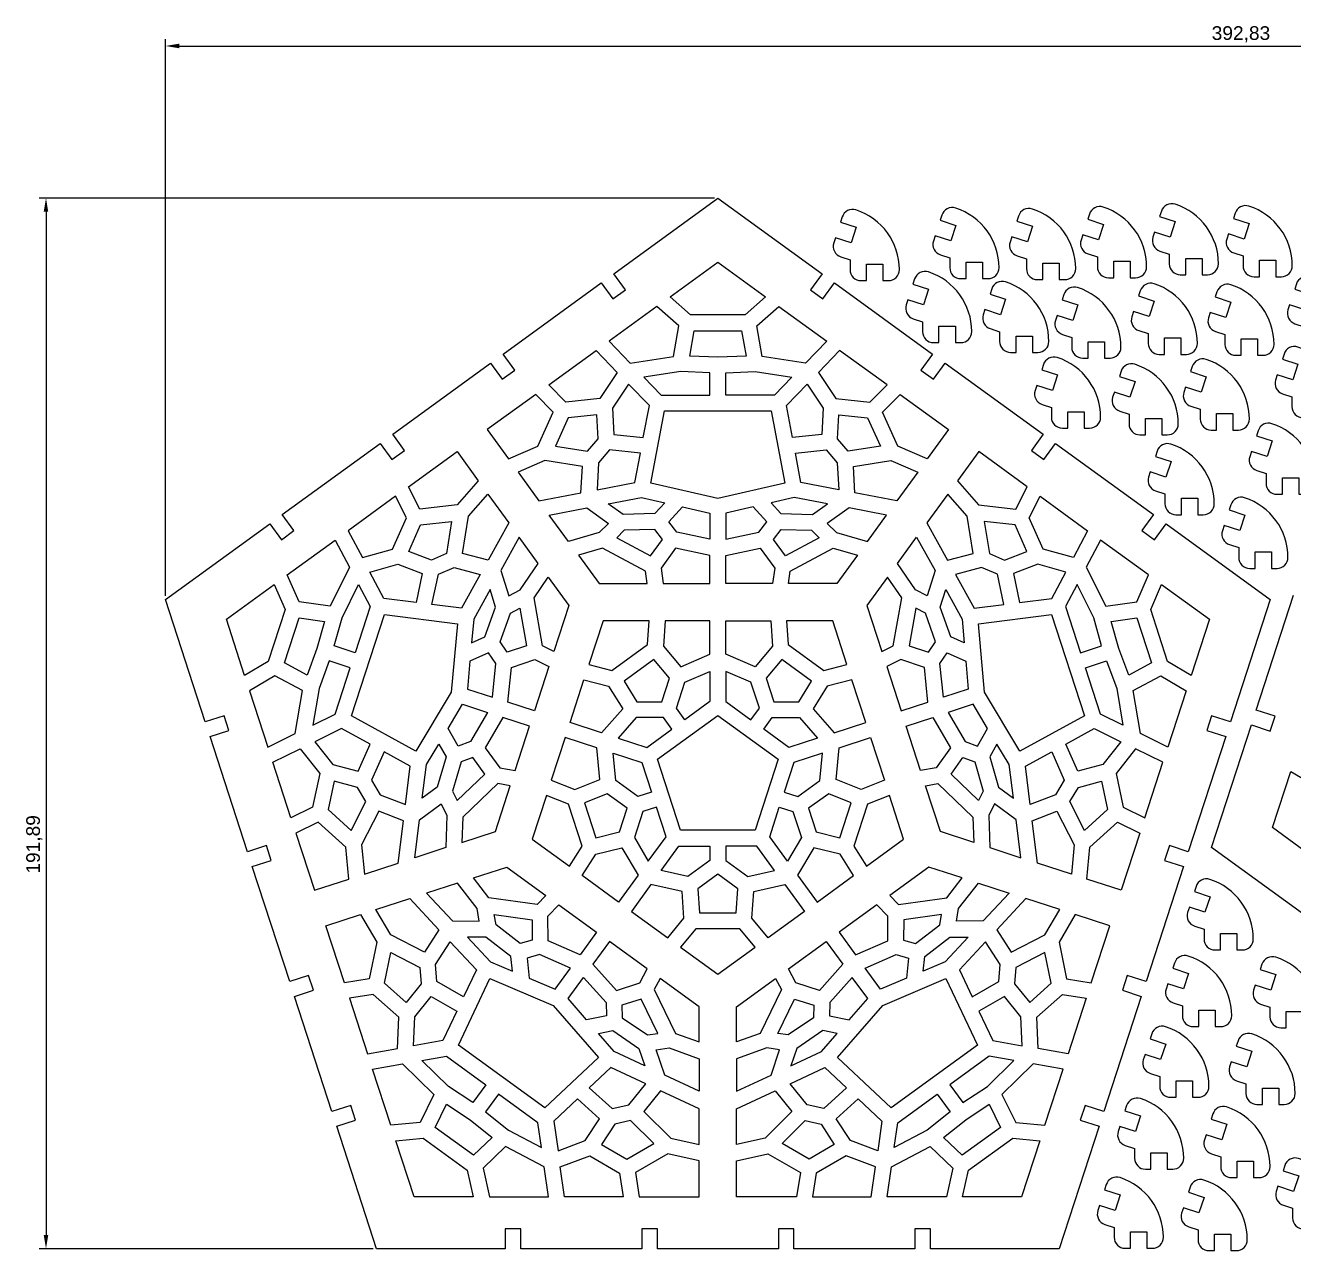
# Model space of a CAD drawing. Header units: millimetres. Extents: x 34 to 453, y 30 to 255.
# Drawn here: x 34.2 to 265.9, y 30.7 to 254.5 of the extents above; entities that cross this region are included whole.
import ezdxf

# ---------------------------------------------------------------- set-up
doc = ezdxf.new("R2010")
doc.units = ezdxf.units.MM
doc.layers.get('Defpoints').update_dxf_attribs({"color": 2})
for name, color, linetype in [('aussen', 1, 'Continuous'), ('bemassung', 5, 'Continuous'), ('innen', 7, 'Continuous'), ('kleinteile', 3, 'Continuous')]:
    doc.layers.add(name, color=color, linetype=linetype)
doc.styles.get("Standard").update_dxf_attribs({"font": 'arial.ttf'})
doc.dimstyles.new('ISO-25', dxfattribs={"dimtxt": 2.5, "dimasz": 2.5, "dimexe": 1.25, "dimexo": 0.625, "dimtad": 1, "dimtxsty": 'Standard', "dimcen": 2.5, "dimadec": 0, "dimazin": 0, "dimtfac": 1, "dimtmove": 0, "dimatfit": 3, "dimfxl": 1, "dimarcsym": 0})

# ---------------------------------------------------------------- blocks, each defined once
blk = doc.blocks.new('*D8')
at = {"layer": 'bemassung', "color": 0, "lineweight": -2}
for p, q in [((59.82, 150.28), (59.82, 251.98)), ((62.32, 250.73), (450.15, 250.73)), ((452.65, 104.98), (452.65, 251.98))]:
    blk.add_line(p, q, dxfattribs=at)
at = {"layer": 'bemassung', "color": 0}
for points in [[(62.32, 251.15), (62.32, 250.32), (59.82, 250.73)], [(450.15, 250.32), (450.15, 251.15), (452.65, 250.73)]]:
    blk.add_solid(points, dxfattribs=at)
at = {"layer": 'Defpoints', "color": 0}
for p in [(452.65, 250.73), (59.82, 149.65), (452.65, 104.35)]:
    blk.add_point(p, dxfattribs=at)
at = {"layer": 'bemassung', "color": 0, "insert": (256.23, 252.86), "char_height": 2.5, "attachment_point": 5}
blk.add_mtext('392,83', dxfattribs=at)
blk = doc.blocks.new('*D9')
at = {"layer": 'bemassung', "color": 0, "lineweight": -2}
for p, q in [((160.08, 222.95), (36.75, 222.95)), ((38, 220.45), (38, 33.56)), ((97.73, 31.06), (36.75, 31.06))]:
    blk.add_line(p, q, dxfattribs=at)
at = {"layer": 'bemassung', "color": 0}
for points in [[(38.41, 220.45), (37.58, 220.45), (38, 222.95)], [(37.58, 33.56), (38.41, 33.56), (38, 31.06)]]:
    blk.add_solid(points, dxfattribs=at)
at = {"layer": 'Defpoints', "color": 0}
for p in [(160.7, 222.95), (38, 31.06), (98.35, 31.06)]:
    blk.add_point(p, dxfattribs=at)
at = {"layer": 'bemassung', "color": 0, "insert": (35.87, 104.91), "char_height": 2.5, "attachment_point": 5, "rotation": 90}
blk.add_mtext('191,89', dxfattribs=at)

msp = doc.modelspace()

# ---------------------------------------------------------------- linework, layer by layer
at = {"layer": 'aussen'}
for p, q in [((141.673, 209.125), (160.702, 222.951)), ((160.702, 222.951), (179.732, 209.125)), ((143.803, 206.193), (141.673, 209.125)), ((179.732, 209.125), (177.602, 206.193)), ((121.496, 194.466), (139.379, 207.459)), ((139.379, 207.459), (141.509, 204.526)), ((141.509, 204.526), (143.803, 206.193)), ((177.602, 206.193), (179.896, 204.526)), ((179.896, 204.526), (182.026, 207.459)), ((182.026, 207.459), (199.909, 194.466)), ((101.319, 179.807), (119.202, 192.799)), ((119.202, 192.799), (121.332, 189.867)), ((123.626, 191.533), (121.496, 194.466)), ((199.909, 194.466), (197.779, 191.533)), ((200.072, 189.867), (202.203, 192.799)), ((202.203, 192.799), (220.086, 179.807)), ((121.332, 189.867), (123.626, 191.533)), ((197.779, 191.533), (200.072, 189.867)), ((103.45, 176.874), (101.319, 179.807)), ((220.086, 179.807), (217.955, 176.874)), ((81.142, 165.147), (99.025, 178.14)), ((99.025, 178.14), (101.156, 175.207)), ((101.156, 175.207), (103.45, 176.874)), ((217.955, 176.874), (220.249, 175.207)), ((220.249, 175.207), (222.38, 178.14)), ((222.38, 178.14), (240.263, 165.147)), ((83.273, 162.215), (81.142, 165.147)), ((240.263, 165.147), (238.132, 162.215)), ((59.818, 149.654), (78.848, 163.481)), ((78.848, 163.481), (80.979, 160.548)), ((80.979, 160.548), (83.273, 162.215)), ((238.132, 162.215), (240.426, 160.548)), ((240.426, 160.548), (242.557, 163.481)), ((242.557, 163.481), (261.587, 149.654)), ((67.087, 127.284), (59.818, 149.654)), ((261.587, 149.654), (254.318, 127.284)), ((259.021, 129.422), (265.852, 150.445)), ((70.534, 128.404), (67.087, 127.284)), ((71.411, 125.707), (70.534, 128.404)), ((250.871, 128.404), (249.994, 125.707)), ((254.318, 127.284), (250.871, 128.404)), ((262.469, 128.302), (259.021, 129.422)), ((261.593, 125.605), (262.469, 128.302)), ((67.963, 124.587), (71.411, 125.707)), ((249.994, 125.707), (253.442, 124.587)), ((250.876, 104.355), (258.145, 126.726)), ((258.145, 126.726), (261.593, 125.605)), ((74.794, 103.564), (67.963, 124.587)), ((253.442, 124.587), (246.611, 103.564)), ((78.241, 104.684), (74.794, 103.564)), ((79.117, 101.988), (78.241, 104.684)), ((243.164, 104.684), (242.287, 101.988)), ((246.611, 103.564), (243.164, 104.684)), ((269.906, 90.529), (250.876, 104.355)), ((75.67, 100.867), (79.117, 101.988)), ((242.287, 101.988), (245.735, 100.867)), ((82.501, 79.845), (75.67, 100.867)), ((245.735, 100.867), (238.904, 79.845)), ((85.948, 80.965), (82.501, 79.845)), ((86.824, 78.268), (85.948, 80.965)), ((235.457, 80.965), (234.581, 78.268)), ((238.904, 79.845), (235.457, 80.965)), ((83.377, 77.148), (86.824, 78.268)), ((90.207, 56.125), (83.377, 77.148)), ((238.028, 77.148), (231.197, 56.125)), ((234.581, 78.268), (238.028, 77.148)), ((93.655, 57.246), (90.207, 56.125)), ((94.531, 54.549), (93.655, 57.246)), ((227.75, 57.246), (226.874, 54.549)), ((231.197, 56.125), (227.75, 57.246)), ((91.084, 53.429), (94.531, 54.549)), ((98.352, 31.058), (91.084, 53.429)), ((230.321, 53.429), (223.052, 31.058)), ((226.874, 54.549), (230.321, 53.429)), ((121.875, 34.683), (121.875, 31.058)), ((124.71, 34.683), (121.875, 34.683)), ((124.71, 31.058), (124.71, 34.683)), ((146.815, 34.683), (146.815, 31.058)), ((149.65, 34.683), (146.815, 34.683)), ((149.65, 31.058), (149.65, 34.683)), ((171.755, 34.683), (171.755, 31.058)), ((174.59, 34.683), (171.755, 34.683)), ((174.59, 31.058), (174.59, 34.683)), ((196.695, 34.683), (196.695, 31.058)), ((199.53, 34.683), (196.695, 34.683)), ((199.53, 31.058), (199.53, 34.683)), ((121.875, 31.058), (98.352, 31.058)), ((146.815, 31.058), (124.71, 31.058)), ((171.755, 31.058), (149.65, 31.058)), ((196.695, 31.058), (174.59, 31.058)), ((223.052, 31.058), (199.53, 31.058))]:
    msp.add_line(p, q, dxfattribs=at)
at = {"layer": 'innen'}
for points in [[(155.711, 201.611), (151.976, 204.923), (160.702, 211.263), (169.429, 204.923), (165.694, 201.611)], [(144.714, 192.82), (152.593, 193.992), (153.591, 199.615), (149.574, 203.178), (140.831, 196.825)], [(176.691, 192.82), (168.812, 193.992), (167.814, 199.615), (171.831, 203.178), (180.574, 196.825)], [(155.555, 194.089), (156.376, 198.711), (165.029, 198.711), (165.85, 194.089), (160.702, 193.868)], [(139.166, 186.34), (132.922, 185.703), (129.812, 188.82), (138.461, 195.104), (142.337, 191.106)], [(182.239, 186.34), (188.483, 185.703), (191.593, 188.82), (182.944, 195.104), (179.068, 191.106)], [(159.252, 191.028), (153.914, 191.257), (147.199, 190.258), (150.37, 186.987), (159.252, 186.987)], [(162.152, 191.028), (167.49, 191.257), (174.206, 190.258), (171.034, 186.987), (162.152, 186.987)], [(148.192, 185.068), (144.402, 188.976), (141.467, 184.564), (141.717, 179.798), (147.085, 179.236)], [(173.213, 185.068), (177.002, 188.976), (179.938, 184.564), (179.688, 179.798), (174.319, 179.236)], [(130.649, 183.875), (127.437, 187.094), (118.575, 180.656), (122.466, 175.3), (127.83, 177.622)], [(190.756, 183.875), (193.968, 187.094), (202.83, 180.656), (198.939, 175.3), (193.575, 177.622)], [(133.361, 182.833), (131.026, 177.655), (136.9, 176.739), (138.855, 178.994), (138.626, 183.37)], [(150.957, 184.087), (170.447, 184.087), (172.954, 170.875), (160.702, 168.076), (148.451, 170.875)], [(188.044, 182.833), (190.379, 177.655), (184.505, 176.739), (182.55, 178.994), (182.779, 183.37)], [(106.269, 166.161), (104.199, 170.211), (113.062, 176.65), (116.953, 171.294), (113.086, 166.91)], [(138.892, 174.609), (138.631, 169.68), (145.525, 171.01), (146.543, 176.377), (140.934, 176.965)], [(182.513, 174.609), (182.774, 169.68), (175.88, 171.01), (174.862, 176.377), (180.471, 176.965)], [(215.136, 166.161), (217.205, 170.211), (208.343, 176.65), (204.452, 171.294), (208.318, 166.91)], [(135.953, 173.952), (129.113, 175.018), (124.213, 172.896), (128.034, 167.637), (135.696, 169.115)], [(185.452, 173.952), (192.292, 175.018), (197.192, 172.896), (193.371, 167.637), (185.708, 169.115)], [(101.293, 158.823), (103.828, 164.565), (101.825, 168.486), (93.176, 162.202), (95.78, 157.281)], [(114.067, 158.051), (115.168, 164.886), (118.699, 168.89), (122.52, 163.631), (118.747, 156.8)], [(150.996, 167.319), (149.205, 165.341), (143.433, 165.168), (140.685, 167.123), (146.741, 168.291)], [(170.408, 167.319), (172.2, 165.341), (177.972, 165.168), (180.72, 167.123), (174.664, 168.291)], [(207.338, 158.051), (206.237, 164.886), (202.705, 168.89), (198.884, 163.631), (202.658, 156.8)], [(220.112, 158.823), (217.577, 164.565), (219.58, 168.486), (228.229, 162.202), (225.625, 157.281)], [(140.737, 163.527), (139.044, 161.866), (133.405, 160.244), (129.916, 165.046), (136.75, 166.364)], [(153.203, 161.948), (151.752, 163.834), (154.239, 166.578), (159.252, 165.433), (159.252, 160.641)], [(168.202, 161.948), (169.652, 163.834), (167.166, 166.578), (162.152, 165.433), (162.152, 160.641)], [(180.668, 163.527), (182.361, 161.866), (188, 160.244), (191.489, 165.046), (184.655, 166.364)], [(106.422, 163.261), (112.068, 163.881), (111.123, 158.012), (108.376, 156.849), (104.284, 158.419)], [(148.375, 157.639), (150.564, 160.622), (149.167, 162.439), (143.599, 162.272), (142.224, 160.923)], [(173.03, 157.639), (170.841, 160.622), (172.238, 162.439), (177.805, 162.272), (179.181, 160.923)], [(214.983, 163.261), (209.336, 163.881), (210.281, 158.012), (213.029, 156.849), (217.121, 158.419)], [(93.415, 155.549), (89.866, 148.418), (84.21, 149.207), (82.063, 154.128), (90.806, 160.48)], [(122.504, 150.279), (124.606, 151.376), (127.892, 156.238), (124.403, 161.04), (121.037, 154.949)], [(198.901, 150.279), (196.799, 151.376), (193.513, 156.238), (197.002, 161.04), (200.368, 154.949)], [(227.99, 155.549), (231.539, 148.418), (237.195, 149.207), (239.342, 154.128), (230.599, 160.48)], [(147.803, 152.55), (147.472, 154.834), (139.634, 159.018), (135.219, 157.748), (138.995, 152.55)], [(150.321, 155.389), (150.734, 152.55), (159.252, 152.55), (159.252, 157.674), (152.99, 159.027)], [(171.084, 155.389), (170.671, 152.55), (162.152, 152.55), (162.152, 157.674), (168.414, 159.027)], [(173.601, 152.55), (173.933, 154.834), (181.771, 159.018), (186.186, 157.748), (182.41, 152.55)], [(99.713, 149.846), (97.168, 154.658), (102.271, 156.086), (106.726, 154.376), (105.602, 149.096)], [(112.534, 155.459), (117.302, 154.185), (113.907, 148.039), (108.488, 148.729), (109.663, 154.245)], [(208.871, 155.459), (204.103, 154.185), (207.498, 148.039), (212.917, 148.729), (211.742, 154.245)], [(221.692, 149.846), (224.237, 154.658), (219.134, 156.086), (214.679, 154.376), (215.803, 149.096)], [(130.76, 140.167), (128.69, 141.189), (127.133, 149.936), (129.705, 153.742), (133.482, 148.544)], [(190.645, 140.167), (192.715, 141.189), (194.272, 149.936), (191.7, 153.742), (187.923, 148.544)], [(78.571, 138.313), (74.267, 135.784), (70.934, 146.043), (79.66, 152.383), (81.656, 147.808)], [(90.627, 141.169), (92.059, 146.316), (95.084, 152.394), (97.215, 148.367), (94.47, 139.92)], [(115.727, 141.694), (118.161, 142.787), (120.11, 148.223), (119.099, 151.44), (116.117, 146.042)], [(205.678, 141.694), (203.244, 142.787), (201.295, 148.223), (202.305, 151.44), (205.288, 146.042)], [(230.778, 141.169), (229.346, 146.316), (226.321, 152.394), (224.19, 148.367), (226.935, 139.92)], [(239.749, 147.808), (241.745, 152.383), (250.471, 146.043), (247.138, 135.784), (242.834, 138.313)], [(85.677, 135.84), (81.535, 138.049), (84.209, 146.279), (88.858, 145.631), (87.478, 140.667)], [(93.769, 128.377), (99.792, 146.913), (113.131, 145.214), (112.007, 132.697), (105.559, 121.91)], [(125.743, 141.196), (122.229, 140.036), (120.933, 141.926), (122.813, 147.169), (124.521, 148.061)], [(195.662, 141.196), (199.176, 140.036), (200.472, 141.926), (198.592, 147.169), (196.884, 148.061)], [(221.613, 146.913), (227.636, 128.377), (215.845, 121.91), (209.398, 132.697), (208.274, 145.214)], [(232.547, 145.631), (237.196, 146.279), (239.87, 138.049), (235.728, 135.84), (233.927, 140.667)], [(147.864, 141.413), (148.144, 145.735), (139.735, 145.735), (137.136, 137.737), (141.333, 136.668)], [(150.751, 141.126), (153.912, 137.355), (159.252, 139.666), (159.252, 145.735), (151.051, 145.735)], [(170.654, 141.126), (167.492, 137.355), (162.152, 139.666), (162.152, 145.735), (170.354, 145.735)], [(180.072, 136.668), (184.269, 137.737), (181.67, 145.735), (173.26, 145.735), (173.541, 141.413)], [(120.153, 137.936), (118.807, 139.898), (115.429, 138.382), (114.97, 133.259), (119.527, 131.779)], [(201.252, 137.936), (202.598, 139.898), (205.975, 138.382), (206.435, 133.259), (201.878, 131.779)], [(89.731, 138.41), (87.864, 133.405), (86.738, 126.709), (90.829, 128.715), (93.574, 137.162)], [(127.281, 138.65), (129.854, 137.38), (127.222, 129.278), (122.348, 130.862), (122.997, 137.235)], [(145.929, 130.964), (150.466, 130.964), (151.869, 135.279), (149.024, 138.672), (143.581, 134.717)], [(169.536, 135.279), (170.938, 130.964), (175.476, 130.964), (177.824, 134.717), (172.381, 138.672)], [(194.123, 138.65), (191.551, 137.38), (194.183, 129.278), (199.057, 130.862), (198.408, 137.235)], [(231.674, 138.41), (233.541, 133.405), (234.666, 126.709), (230.576, 128.715), (227.831, 137.162)], [(83.534, 125.138), (84.854, 132.993), (79.814, 135.68), (75.185, 132.96), (78.524, 122.682)], [(140.714, 133.833), (143.323, 129.662), (139.475, 125.297), (133.703, 127.172), (136.238, 134.973)], [(154.667, 127.649), (153.127, 129.768), (154.673, 134.524), (159.252, 136.506), (159.252, 130.98)], [(166.738, 127.649), (168.278, 129.768), (166.732, 134.524), (162.152, 136.506), (162.152, 130.98)], [(180.691, 133.833), (178.082, 129.662), (181.929, 125.297), (187.702, 127.172), (185.167, 134.973)], [(237.871, 125.138), (236.551, 132.993), (241.59, 135.68), (246.22, 132.96), (242.88, 122.682)], [(115.518, 123.671), (113.276, 122.874), (111.435, 126.087), (114.073, 130.501), (118.631, 129.021)], [(205.887, 123.671), (208.129, 122.874), (209.97, 126.087), (207.332, 130.501), (202.774, 129.021)], [(120.866, 118.904), (123.693, 118.419), (126.326, 126.52), (121.452, 128.104), (118.231, 122.566)], [(152.321, 125.944), (150.781, 128.064), (145.78, 128.064), (142.481, 124.32), (147.736, 122.613)], [(149.695, 120.452), (160.702, 128.449), (171.71, 120.452), (167.505, 107.512), (153.9, 107.512)], [(169.084, 125.944), (170.624, 128.064), (175.625, 128.064), (178.924, 124.32), (173.669, 122.613)], [(200.539, 118.904), (197.712, 118.419), (195.079, 126.52), (199.953, 128.104), (203.174, 122.566)], [(91.981, 126.05), (87.094, 123.653), (90.383, 119.498), (94.992, 118.263), (97.186, 123.195)], [(229.424, 126.05), (234.311, 123.653), (231.022, 119.498), (226.413, 118.263), (224.219, 123.195)], [(109.728, 123.232), (111.055, 120.917), (109.436, 115.374), (106.728, 113.365), (107.488, 119.485)], [(134.563, 114.905), (139.126, 116.746), (138.579, 122.539), (132.807, 124.414), (130.273, 116.614)], [(186.842, 114.905), (182.278, 116.746), (182.826, 122.539), (188.598, 124.414), (191.132, 116.614)], [(211.677, 123.232), (210.35, 120.917), (211.968, 115.374), (214.677, 113.365), (213.916, 119.485)], [(87.982, 117.859), (86.658, 111.723), (82.733, 109.729), (79.43, 119.896), (84.429, 122.347)], [(99.054, 113.973), (103.661, 112.201), (104.527, 119.169), (99.737, 121.796), (97.445, 116.643)], [(118.124, 117.748), (115.963, 120.752), (113.804, 119.985), (112.243, 114.638), (113.101, 112.912)], [(148.591, 114.465), (146.099, 113.655), (142.054, 116.594), (141.584, 121.562), (146.84, 119.855)], [(172.814, 114.465), (175.306, 113.655), (179.351, 116.594), (179.82, 121.562), (174.565, 119.855)], [(203.281, 117.748), (205.441, 120.752), (207.601, 119.985), (209.162, 114.638), (208.304, 112.912)], [(222.351, 113.973), (217.744, 112.201), (216.878, 119.169), (221.668, 121.796), (223.96, 116.643)], [(233.423, 117.859), (234.746, 111.723), (238.672, 109.729), (241.975, 119.896), (236.976, 122.347)], [(272.714, 106.202), (270.718, 101.626), (261.992, 107.966), (265.325, 118.225), (269.629, 115.697)], [(89.524, 111.254), (93.727, 107.433), (96.413, 112.737), (94.873, 115.292), (90.64, 116.427)], [(122.788, 115.632), (120.513, 116.022), (114.112, 109.86), (113.955, 105.269), (120.066, 107.254)], [(198.617, 115.632), (200.892, 116.022), (207.293, 109.86), (207.449, 105.269), (201.339, 107.254)], [(231.881, 111.254), (227.678, 107.433), (224.992, 112.737), (226.532, 115.292), (230.765, 116.427)], [(133.398, 112.247), (129.375, 113.85), (126.776, 105.852), (133.58, 100.908), (135.893, 104.57)], [(142.738, 107.178), (144.14, 111.494), (140.469, 114.161), (136.364, 112.504), (138.443, 106.105)], [(180.936, 114.161), (177.265, 111.494), (178.667, 107.178), (182.962, 106.105), (185.041, 112.504)], [(185.512, 104.57), (187.825, 100.908), (194.629, 105.852), (192.03, 113.85), (188.007, 112.247)], [(110.165, 112.303), (111.221, 110.18), (111.021, 104.316), (105.375, 102.481), (106.234, 109.388)], [(149.487, 111.707), (146.996, 110.897), (145.45, 106.141), (147.991, 101.846), (151.239, 106.316)], [(171.918, 111.707), (174.409, 110.897), (175.955, 106.141), (173.414, 101.846), (170.166, 106.316)], [(211.24, 112.303), (210.184, 110.18), (210.384, 104.316), (216.029, 102.481), (215.171, 109.388)], [(87.695, 108.997), (83.64, 106.937), (87.025, 96.519), (93.322, 98.565), (92.77, 104.384)], [(98.771, 110.974), (95.644, 104.798), (96.148, 99.483), (102.33, 101.492), (103.293, 109.236)], [(222.634, 110.974), (225.761, 104.798), (225.257, 99.483), (219.075, 101.492), (218.112, 109.236)], [(233.71, 108.997), (237.765, 106.937), (234.38, 96.519), (228.083, 98.565), (228.635, 104.384)], [(138.397, 103.105), (143.171, 104.297), (146.133, 99.29), (142.566, 94.379), (135.931, 99.2)], [(159.252, 104.612), (159.252, 101.992), (155.207, 99.052), (150.337, 100.141), (153.585, 104.612)], [(162.152, 104.612), (162.152, 101.992), (166.198, 99.052), (171.068, 100.141), (167.82, 104.612)], [(183.008, 103.105), (178.234, 104.297), (175.271, 99.29), (178.839, 94.379), (185.474, 99.2)], [(129.298, 95.596), (127.687, 93.943), (118.887, 95.165), (116.061, 98.788), (122.172, 100.773)], [(192.107, 95.596), (193.718, 93.943), (202.518, 95.165), (205.343, 98.788), (199.233, 100.773)], [(117.129, 90.868), (116.736, 93.207), (113.127, 97.834), (107.481, 96), (112.235, 90.917)], [(154.499, 91.406), (154.158, 96.315), (148.48, 97.585), (144.912, 92.675), (151.548, 87.854)], [(164.373, 96.794), (160.702, 99.461), (157.032, 96.794), (157.338, 92.377), (164.066, 92.377)], [(166.906, 91.406), (167.247, 96.315), (172.925, 97.585), (176.493, 92.675), (169.857, 87.854)], [(204.276, 90.868), (204.669, 93.207), (208.278, 97.834), (213.923, 96), (209.17, 90.917)], [(107.13, 85.247), (100.971, 88.405), (98.254, 93.001), (104.436, 95.01), (109.767, 89.311)], [(214.274, 85.247), (220.434, 88.405), (223.151, 93.001), (216.969, 95.01), (211.638, 89.311)], [(129.666, 91.819), (131.669, 93.873), (138.56, 88.866), (135.548, 84.72), (129.687, 87.307)], [(191.739, 91.819), (189.736, 93.873), (182.845, 88.866), (185.857, 84.72), (191.718, 87.307)], [(97.008, 80.336), (92.516, 79.619), (89.131, 90.037), (95.428, 92.083), (98.402, 87.051)], [(126.769, 91.142), (126.786, 87.442), (124.588, 86.793), (120.182, 90.201), (119.863, 92.101)], [(194.636, 91.142), (194.618, 87.442), (196.816, 86.793), (201.223, 90.201), (201.542, 92.101)], [(224.397, 80.336), (228.889, 79.619), (232.274, 90.037), (225.977, 92.083), (223.003, 87.051)], [(156.666, 89.477), (153.899, 86.146), (160.702, 81.203), (167.506, 86.146), (164.739, 89.477)], [(109.122, 82.987), (111.808, 87.128), (116.604, 82), (114.273, 77.06), (109.39, 79.882)], [(123.2, 81.77), (122.913, 84.423), (118.345, 87.956), (114.973, 87.99), (119.186, 83.485)], [(146.463, 79.615), (147.798, 82.154), (140.906, 87.161), (137.894, 83.016), (142.165, 78.241)], [(174.942, 79.615), (173.607, 82.154), (180.498, 87.161), (183.51, 83.016), (179.24, 78.241)], [(198.205, 81.77), (198.492, 84.423), (203.06, 87.956), (206.432, 87.99), (202.219, 83.485)], [(212.283, 82.987), (209.597, 87.128), (204.801, 82), (207.132, 77.06), (212.015, 79.882)], [(99.814, 79.585), (100.968, 85.147), (106.259, 82.435), (106.515, 79.462), (103.757, 76.056)], [(128.142, 84.818), (125.86, 84.145), (126.258, 80.464), (130.988, 78.444), (133.804, 82.32)], [(193.263, 84.818), (195.545, 84.145), (195.146, 80.464), (190.417, 78.444), (187.6, 82.32)], [(221.591, 79.585), (220.437, 85.147), (215.146, 82.435), (214.89, 79.462), (217.647, 76.056)], [(129.08, 56.772), (113.312, 68.228), (119.05, 80.389), (130.607, 75.453), (138.874, 65.987)], [(140.276, 76.003), (140.341, 73.624), (136.717, 72.865), (133.334, 76.739), (136.151, 80.615)], [(150.169, 80.432), (149.095, 78.389), (152.976, 70.397), (157.295, 68.83), (157.295, 75.254)], [(171.236, 80.432), (172.31, 78.389), (168.428, 70.397), (164.11, 68.83), (164.11, 75.254)], [(181.128, 76.003), (181.064, 73.624), (184.688, 72.865), (188.071, 76.739), (185.254, 80.615)], [(208.092, 68.228), (192.325, 56.772), (182.531, 65.987), (190.798, 75.453), (202.355, 80.389)], [(102.449, 73.336), (97.771, 77.521), (93.423, 76.828), (96.727, 66.66), (102.212, 67.616)], [(110.498, 69.06), (105.136, 68.125), (105.355, 73.42), (108.357, 77.129), (113.031, 74.428)], [(146.715, 76.651), (143.191, 75.524), (143.253, 73.233), (147.856, 70.096), (149.761, 70.379)], [(174.69, 76.651), (178.214, 75.524), (178.152, 73.233), (173.549, 70.096), (171.643, 70.379)], [(210.906, 69.06), (216.269, 68.125), (216.05, 73.42), (213.048, 77.129), (208.374, 74.428)], [(218.956, 73.336), (223.634, 77.521), (227.981, 76.828), (224.678, 66.66), (219.193, 67.616)], [(138.905, 70.36), (141.517, 70.907), (146.288, 67.654), (147.362, 64.458), (141.776, 67.072)], [(182.5, 70.36), (179.888, 70.907), (175.117, 67.654), (174.043, 64.458), (179.629, 67.072)], [(149.433, 67.398), (151.779, 67.746), (157.295, 65.745), (157.295, 59.808), (150.992, 62.759)], [(171.971, 67.398), (169.626, 67.746), (164.11, 65.745), (164.11, 59.808), (170.413, 62.759)], [(115.944, 57.737), (111.49, 60.689), (106.644, 65.444), (111.133, 66.226), (118.319, 61.006)], [(205.461, 57.737), (209.914, 60.689), (214.76, 65.444), (210.272, 66.226), (203.086, 61.006)], [(103.128, 64.832), (108.813, 59.253), (106.316, 54.117), (100.972, 53.596), (97.632, 63.874)], [(144.413, 57.347), (147.521, 61.181), (141.162, 64.158), (137.183, 60.414), (141.376, 56.642)], [(176.992, 57.347), (173.884, 61.181), (180.243, 64.158), (184.222, 60.414), (180.029, 56.642)], [(218.277, 64.832), (212.591, 59.253), (215.089, 54.117), (220.433, 53.596), (223.773, 63.874)], [(118.29, 56.032), (122.474, 52.709), (128.494, 49.57), (127.851, 54.08), (120.665, 59.301)], [(130.741, 54.352), (131.51, 48.964), (136.478, 50.808), (139.077, 54.81), (135.064, 58.42)], [(147.176, 56.151), (152.084, 51.269), (157.295, 50.105), (157.295, 56.606), (150.227, 59.914)], [(174.228, 56.151), (169.321, 51.269), (164.11, 50.105), (164.11, 56.606), (171.178, 59.914)], [(190.664, 54.352), (189.895, 48.964), (184.927, 50.808), (182.328, 54.81), (186.341, 58.42)], [(203.115, 56.032), (198.931, 52.709), (192.911, 49.57), (193.554, 54.08), (200.74, 59.301)], [(119.481, 51.382), (116.101, 48.125), (109.1, 53.212), (111.153, 57.433), (115.447, 54.587)], [(210.252, 57.433), (212.305, 53.212), (205.304, 48.125), (201.924, 51.382), (205.958, 54.587)], [(144.053, 47.443), (148.986, 50.26), (144.772, 54.453), (141.865, 53.779), (139.478, 50.103)], [(177.351, 47.443), (172.419, 50.26), (176.633, 54.453), (179.54, 53.779), (181.927, 50.103)], [(114.934, 45.388), (116.009, 40.514), (105.223, 40.514), (101.889, 50.772), (106.857, 51.256)], [(214.547, 51.256), (219.515, 50.772), (216.182, 40.514), (205.396, 40.514), (206.471, 45.388)], [(128.998, 46.037), (121.935, 49.719), (117.823, 45.757), (118.978, 40.514), (129.786, 40.514)], [(192.407, 46.037), (199.47, 49.719), (203.582, 45.757), (202.427, 40.514), (191.619, 40.514)], [(137.295, 48.018), (142.722, 44.863), (143.405, 40.514), (132.715, 40.514), (131.929, 46.026)], [(145.635, 45.007), (146.341, 40.514), (157.295, 40.514), (157.295, 47.134), (151.59, 48.408)], [(175.77, 45.007), (175.064, 40.514), (164.11, 40.514), (164.11, 47.134), (169.815, 48.408)], [(184.11, 48.018), (178.683, 44.863), (178, 40.514), (188.69, 40.514), (189.476, 46.026)]]:
    msp.add_lwpolyline(points, close=True, dxfattribs=at)
at = {"layer": 'kleinteile'}
for points in [[(185.926, 220.784, 0.4142136), (183.406, 219.5), (183.097, 218.549), (185.95, 217.621), (185.026, 214.778), (182.173, 215.705), (181.864, 214.754, 0.4142136), (183.148, 212.234), (184.853, 211.68), (184.853, 209.888, 0.4142136), (186.853, 207.888), (187.853, 207.888), (187.853, 210.888), (190.843, 210.888), (190.843, 207.888), (191.843, 207.888, 0.4142136), (193.843, 209.888, 0.3249197)], [(204.13, 221.134, 0.4142136), (201.61, 219.85), (201.301, 218.899), (204.154, 217.972), (203.23, 215.128), (200.377, 216.055), (200.068, 215.104, 0.4142136), (201.352, 212.584), (203.056, 212.03), (203.056, 210.238, 0.4142136), (205.056, 208.238), (206.056, 208.238), (206.056, 211.238), (209.046, 211.238), (209.046, 208.238), (210.046, 208.238, 0.4142136), (212.046, 210.238, 0.3249197)], [(218.133, 220.959, 0.4142136), (215.613, 219.675), (215.304, 218.724), (218.157, 217.796), (217.233, 214.953), (214.38, 215.88), (214.071, 214.929, 0.4142136), (215.355, 212.409), (217.059, 211.855), (217.059, 210.063, 0.4142136), (219.059, 208.063), (220.059, 208.063), (220.059, 211.063), (223.049, 211.063), (223.049, 208.063), (224.049, 208.063, 0.4142136), (226.049, 210.063, 0.3249197)], [(231.086, 221.309, 0.4142136), (228.565, 220.025), (228.256, 219.074), (231.11, 218.147), (230.186, 215.303), (227.332, 216.23), (227.023, 215.279, 0.4142136), (228.307, 212.759), (230.012, 212.205), (230.012, 210.413, 0.4142136), (232.012, 208.413), (233.012, 208.413), (233.012, 211.413), (236.002, 211.413), (236.002, 208.413), (237.002, 208.413, 0.4142136), (239.002, 210.413, 0.3249197)], [(244.213, 221.834, 0.4142136), (241.693, 220.55), (241.384, 219.599), (244.237, 218.672), (243.313, 215.828), (240.46, 216.755), (240.151, 215.804, 0.4142136), (241.435, 213.284), (243.139, 212.73), (243.139, 210.938, 0.4142136), (245.139, 208.938), (246.139, 208.938), (246.139, 211.938), (249.129, 211.938), (249.129, 208.938), (250.129, 208.938, 0.4142136), (252.129, 210.938, 0.3249197)], [(257.691, 221.484, 0.4142136), (255.171, 220.2), (254.862, 219.249), (257.715, 218.322), (256.791, 215.478), (253.938, 216.405), (253.629, 215.454, 0.4142136), (254.913, 212.934), (256.617, 212.38), (256.617, 210.588, 0.4142136), (258.617, 208.588), (259.617, 208.588), (259.617, 211.588), (262.607, 211.588), (262.607, 208.588), (263.607, 208.588, 0.4142136), (265.607, 210.588, 0.3249197)], [(199.158, 209.461, 0.4142136), (196.638, 208.177), (196.329, 207.226), (199.182, 206.299), (198.258, 203.455), (195.405, 204.382), (195.096, 203.431, 0.4142136), (196.38, 200.911), (198.084, 200.357), (198.084, 198.566, 0.4142136), (200.084, 196.566), (201.084, 196.566), (201.084, 199.566), (204.074, 199.566), (204.074, 196.566), (205.074, 196.566, 0.4142136), (207.074, 198.566, 0.3249197)], [(268.876, 208.563, 0.4142136), (266.356, 207.279), (266.046, 206.328), (268.9, 205.401), (267.976, 202.557), (265.123, 203.484), (264.814, 202.533, 0.4142136), (266.098, 200.013), (267.802, 199.459), (267.802, 197.667, 0.4142136), (269.802, 195.667), (270.802, 195.667), (270.802, 198.667), (273.792, 198.667), (273.792, 195.667), (274.792, 195.667, 0.4142136), (276.792, 197.667, 0.3249197)], [(213.232, 207.656, 0.4142136), (210.712, 206.372), (210.403, 205.421), (213.256, 204.494), (212.332, 201.65), (209.479, 202.577), (209.17, 201.626, 0.4142136), (210.454, 199.106), (212.158, 198.552), (212.158, 196.76, 0.4142136), (214.158, 194.76), (215.158, 194.76), (215.158, 197.76), (218.148, 197.76), (218.148, 194.76), (219.148, 194.76, 0.4142136), (221.148, 196.76, 0.3249197)], [(226.401, 206.613, 0.4142136), (223.88, 205.329), (223.571, 204.378), (226.425, 203.451), (225.501, 200.607), (222.647, 201.534), (222.338, 200.583, 0.4142136), (223.622, 198.063), (225.327, 197.509), (225.327, 195.717, 0.4142136), (227.327, 193.717), (228.327, 193.717), (228.327, 196.717), (231.317, 196.717), (231.317, 193.717), (232.317, 193.717, 0.4142136), (234.317, 195.717, 0.3249197)], [(240.362, 207.306, 0.4142136), (237.842, 206.022), (237.533, 205.071), (240.386, 204.144), (239.462, 201.3), (236.609, 202.227), (236.3, 201.276, 0.4142136), (237.584, 198.756), (239.289, 198.202), (239.289, 196.41, 0.4142136), (241.289, 194.41), (242.289, 194.41), (242.289, 197.41), (245.279, 197.41), (245.279, 194.41), (246.279, 194.41, 0.4142136), (248.279, 196.41, 0.3249197)], [(254.365, 207.131, 0.4142136), (251.845, 205.847), (251.536, 204.896), (254.389, 203.969), (253.465, 201.125), (250.612, 202.052), (250.303, 201.101, 0.4142136), (251.587, 198.581), (253.291, 198.027), (253.291, 196.235, 0.4142136), (255.291, 194.235), (256.291, 194.235), (256.291, 197.235), (259.281, 197.235), (259.281, 194.235), (260.281, 194.235, 0.4142136), (262.281, 196.235, 0.3249197)], [(266.618, 195.754, 0.4142136), (264.098, 194.47), (263.789, 193.518), (266.642, 192.591), (265.718, 189.748), (262.865, 190.675), (262.556, 189.724, 0.4142136), (263.84, 187.204), (265.544, 186.65), (265.544, 184.858, 0.4142136), (267.544, 182.858), (268.544, 182.858), (268.544, 185.858), (271.534, 185.858), (271.534, 182.858), (272.534, 182.858, 0.4142136), (274.534, 184.858, 0.3249197)], [(222.684, 193.828, 0.4142136), (220.164, 192.544), (219.855, 191.593), (222.708, 190.666), (221.784, 187.822), (218.931, 188.749), (218.622, 187.798, 0.4142136), (219.906, 185.278), (221.61, 184.724), (221.61, 182.933, 0.4142136), (223.61, 180.933), (224.61, 180.933), (224.61, 183.933), (227.6, 183.933), (227.6, 180.933), (228.6, 180.933, 0.4142136), (230.6, 182.933, 0.3249197)], [(236.862, 192.603, 0.4142136), (234.342, 191.319), (234.033, 190.368), (236.886, 189.441), (235.962, 186.597), (233.109, 187.524), (232.8, 186.573, 0.4142136), (234.084, 184.053), (235.788, 183.499), (235.788, 181.707, 0.4142136), (237.788, 179.707), (238.788, 179.707), (238.788, 182.707), (241.778, 182.707), (241.778, 179.707), (242.778, 179.707, 0.4142136), (244.778, 181.707, 0.3249197)], [(249.861, 193.488, 0.4142136), (247.341, 192.204), (247.032, 191.253), (249.885, 190.326), (248.961, 187.483), (246.108, 188.41), (245.799, 187.459, 0.4142136), (247.083, 184.938), (248.787, 184.385), (248.787, 182.593, 0.4142136), (250.787, 180.593), (251.787, 180.593), (251.787, 183.593), (254.777, 183.593), (254.777, 180.593), (255.777, 180.593, 0.4142136), (257.777, 182.593, 0.3249197)], [(261.892, 181.751, 0.4142136), (259.372, 180.467), (259.063, 179.516), (261.916, 178.589), (260.992, 175.745), (258.139, 176.672), (257.83, 175.721, 0.4142136), (259.114, 173.201), (260.818, 172.647), (260.818, 170.855, 0.4142136), (262.818, 168.855), (263.818, 168.855), (263.818, 171.855), (266.808, 171.855), (266.808, 168.855), (267.808, 168.855, 0.4142136), (269.808, 170.855, 0.3249197)], [(243.432, 178.014, 0.4142136), (240.911, 176.729), (240.602, 175.778), (243.456, 174.851), (242.532, 172.008), (239.678, 172.935), (239.369, 171.984, 0.4142136), (240.653, 169.464), (242.358, 168.91), (242.358, 167.118, 0.4142136), (244.358, 165.118), (245.358, 165.118), (245.358, 168.118), (248.348, 168.118), (248.348, 165.118), (249.348, 165.118, 0.4142136), (251.348, 167.118, 0.3249197)], [(256.902, 168.221, 0.4142136), (254.382, 166.937), (254.073, 165.986), (256.926, 165.059), (256.002, 162.215), (253.149, 163.142), (252.84, 162.191, 0.4142136), (254.124, 159.671), (255.829, 159.117), (255.829, 157.325, 0.4142136), (257.829, 155.325), (258.829, 155.325), (258.829, 158.325), (261.819, 158.325), (261.819, 155.325), (262.819, 155.325, 0.4142136), (264.819, 157.325, 0.3249197)], [(250.558, 98.521, 0.4142136), (248.038, 97.237), (247.729, 96.286), (250.582, 95.359), (249.658, 92.516), (246.805, 93.443), (246.496, 92.492, 0.4142136), (247.78, 89.971), (249.484, 89.418), (249.484, 87.626, 0.4142136), (251.484, 85.626), (252.484, 85.626), (252.484, 88.626), (255.474, 88.626), (255.474, 85.626), (256.474, 85.626, 0.4142136), (258.474, 87.626, 0.3249197)], [(246.62, 84.519, 0.4142136), (244.1, 83.235), (243.791, 82.283), (246.644, 81.356), (245.72, 78.513), (242.867, 79.44), (242.558, 78.489, 0.4142136), (243.842, 75.969), (245.546, 75.415), (245.546, 73.623, 0.4142136), (247.546, 71.623), (248.546, 71.623), (248.546, 74.623), (251.536, 74.623), (251.536, 71.623), (252.536, 71.623, 0.4142136), (254.536, 73.623, 0.3249197)], [(262.592, 84.3, 0.4142136), (260.072, 83.016), (259.763, 82.065), (262.616, 81.138), (261.692, 78.294), (258.839, 79.221), (258.53, 78.27, 0.4142136), (259.814, 75.75), (261.518, 75.196), (261.518, 73.404, 0.4142136), (263.518, 71.404), (264.518, 71.404), (264.518, 74.404), (267.508, 74.404), (267.508, 71.404), (268.508, 71.404, 0.4142136), (270.508, 73.404, 0.3249197)], [(242.463, 71.61, 0.4142136), (239.943, 70.326), (239.634, 69.375), (242.487, 68.448), (241.563, 65.604), (238.71, 66.531), (238.401, 65.58, 0.4142136), (239.685, 63.06), (241.389, 62.506), (241.389, 60.714, 0.4142136), (243.389, 58.714), (244.389, 58.714), (244.389, 61.714), (247.379, 61.714), (247.379, 58.714), (248.379, 58.714, 0.4142136), (250.379, 60.714, 0.3249197)], [(258.216, 70.297, 0.4142136), (255.696, 69.013), (255.387, 68.062), (258.24, 67.135), (257.316, 64.291), (254.463, 65.218), (254.154, 64.267, 0.4142136), (255.438, 61.747), (257.142, 61.193), (257.142, 59.401, 0.4142136), (259.142, 57.401), (260.142, 57.401), (260.142, 60.401), (263.132, 60.401), (263.132, 57.401), (264.132, 57.401, 0.4142136), (266.132, 59.401, 0.3249197)], [(237.868, 58.482, 0.4142136), (235.348, 57.198), (235.039, 56.247), (237.892, 55.32), (236.968, 52.476), (234.115, 53.403), (233.806, 52.452, 0.4142136), (235.09, 49.932), (236.794, 49.378), (236.794, 47.586, 0.4142136), (238.794, 45.586), (239.794, 45.586), (239.794, 48.586), (242.784, 48.586), (242.784, 45.586), (243.784, 45.586, 0.4142136), (245.784, 47.586, 0.3249197)], [(253.621, 56.951, 0.4142136), (251.101, 55.666), (250.792, 54.715), (253.645, 53.788), (252.721, 50.945), (249.868, 51.872), (249.559, 50.921, 0.4142136), (250.843, 48.401), (252.547, 47.847), (252.547, 46.055, 0.4142136), (254.547, 44.055), (255.547, 44.055), (255.547, 47.055), (258.537, 47.055), (258.537, 44.055), (259.537, 44.055, 0.4142136), (261.537, 46.055, 0.3249197)], [(266.749, 47.542, 0.4142136), (264.229, 46.258), (263.92, 45.307), (266.773, 44.38), (265.849, 41.537), (262.996, 42.464), (262.687, 41.513, 0.4142136), (263.971, 38.992), (265.675, 38.439), (265.675, 36.647, 0.4142136), (267.675, 34.647), (268.675, 34.647), (268.675, 37.647), (271.665, 37.647), (271.665, 34.647), (272.665, 34.647, 0.4142136), (274.665, 36.647, 0.3249197)], [(234.149, 44.042, 0.4142136), (231.629, 42.758), (231.319, 41.807), (234.173, 40.879), (233.249, 38.036), (230.396, 38.963), (230.087, 38.012, 0.4142136), (231.371, 35.492), (233.075, 34.938), (233.075, 33.146, 0.4142136), (235.075, 31.146), (236.075, 31.146), (236.075, 34.146), (239.065, 34.146), (239.065, 31.146), (240.065, 31.146, 0.4142136), (242.065, 33.146, 0.3249197)], [(249.464, 43.604, 0.4142136), (246.944, 42.32), (246.635, 41.369), (249.488, 40.442), (248.564, 37.598), (245.711, 38.525), (245.402, 37.574, 0.4142136), (246.686, 35.054), (248.39, 34.5), (248.39, 32.708, 0.4142136), (250.39, 30.708), (251.39, 30.708), (251.39, 33.708), (254.38, 33.708), (254.38, 30.708), (255.38, 30.708, 0.4142136), (257.38, 32.708, 0.3249197)]]:
    msp.add_lwpolyline(points, format="xyb", close=True, dxfattribs=at)

# ---------------------------------------------------------------- dimensions: what is measured, and where the dimension line sits
at = {"layer": 'bemassung'}
dim = msp.add_linear_dim(base=(452.645, 250.733), p1=(59.818, 149.654), p2=(452.645, 104.355), dimstyle='ISO-25', override={"dimlfac": 1}, dxfattribs=at)
dim.commit()
dim.dimension.update_dxf_attribs({"geometry": '*D8', "text_midpoint": (256.232, 252.86)})
dim = msp.add_linear_dim(base=(37.998, 31.058), p1=(160.702, 222.951), p2=(98.352, 31.058), angle=90, dimstyle='ISO-25', override={"dimlfac": 1}, dxfattribs=at)
dim.commit()
dim.dimension.update_dxf_attribs({"geometry": '*D9', "text_midpoint": (37.998, 104.914), "dimtype": 160})

doc.saveas('drawing.dxf')
